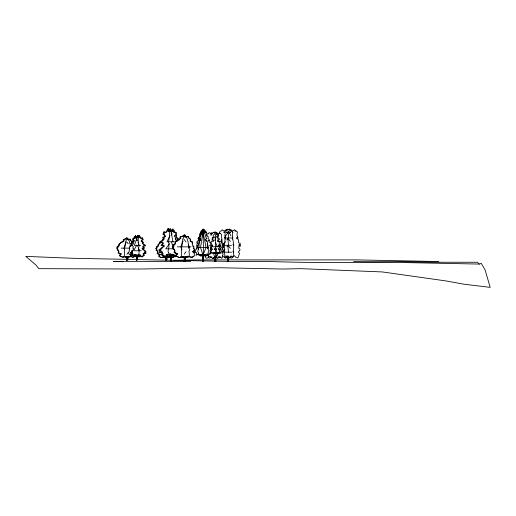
<?xml version="1.0" encoding="UTF-8"?>
<svg xmlns="http://www.w3.org/2000/svg" width="516" height="516" viewBox="0 0 516 516"><rect width="100%" height="100%" fill="white"/><g stroke="black" fill="none" stroke-linecap="round" stroke-linejoin="round"><path stroke-width="0.77" d="M126.833 257.497L126.794 259.632C127.974 256.994 124.601 255.865 123.459 257.103C121.802 257.265 121.196 256.349 119.435 255.884C118.77 254.827 122.311 254.085 120.68 253.679C119.46 254.82 119.564 252.105 118.041 252.814C119.241 251.524 117.951 250.137 117.106 249.77C118.674 249.486 115.12 247.158 117.338 247.699L117.854 247.403L117.138 246.267L117.958 246.261C119.667 245.977 118.061 244.765 119.357 243.617L120.099 243.223C120.763 241.301 122.705 242.875 123.93 240.914L124.072 240.295L123.001 240.159L123.608 239.321L125.562 239.114L126.717 237.986M184.238 257.8L184.16 260.844C185.966 257.355 181.793 255.968 180.503 257.336L179.368 257.561L178.594 257.071C172.144 255.975 179.832 253.853 177.04 253.33C175.685 254.698 175.898 251.911 174.46 252.318C175.782 250.828 174.389 249.202 173.415 248.757C175.169 248.422 171.189 245.751 173.673 246.332L174.247 245.99L173.453 244.661L175.24 244.332C175.382 243.597 175.021 242.591 175.924 241.559L176.917 241.03L177.265 239.495L179.117 239.921L179.658 238.785L180.652 238.398L180.826 237.67L179.755 237.508L180.458 236.534C182.348 237.657 184.218 233.4 184.973 235.928L186.205 237.115M202.562 253.582C202.653 255.678 202.569 253.15 202.653 254.349M202.665 254.349L203.02 260.496M203.014 257.497L203.02 260.154M136.824 259.961C136.998 257.329 136.714 251.473 137.482 256.839C137.624 251.647 138.301 259.806 138.359 255.743C139.372 253.111 139.146 251.711 138.591 248.106C139.636 245.893 137.72 241.785 138.34 238.476C138.314 238.173 137.514 237.179 137.314 235.367C137.92 240.224 136.192 234.09 136.443 237.683M202.872 230.484L202.769 234.677M134.805 238.676L133.528 238.102L132.78 238.527C132.399 239.669 133.218 241.972 134.515 240.585M183.354 256.787C184.651 257.097 184.915 258.897 184.496 260.844M228.066 261.541L228.033 256.671L227.079 258.219L226.105 255.659L225.595 257.445L224.924 257.716L224.505 251.105C224.866 243.462 223.731 246.713 224.828 242.359C225.666 236.476 223.415 228.44 228.743 229.497M127.136 259.155C127.994 252.743 123.659 260.748 124.414 253.259C124.833 251.963 124.201 248.648 124.936 246.687C125.324 243.694 125.207 242.688 126.136 240.591C126.639 239.482 127.31 236.625 128.678 239.766M166.191 259.658C166.849 254.362 164.875 258.471 163.766 256.904M171.177 260.199L171.067 255.336M184.593 259.735C185.167 255.143 183.67 256.62 182.038 257.078C180.406 254.356 182.425 252.092 181.335 250.447C181.439 248.112 181.974 246.074 182.129 244.126L182.264 241.262L182.69 241.669L182.78 238.953L183.09 239.095L183.644 236.264L184.309 237.115L184.986 234.954L186.399 237.05M136.985 259.961L137.391 255.078M163.082 256.916L164.604 257.6L164.914 256.981M215.172 261.541L215.108 257.116L213.792 257.574L213.469 258.535L212.985 258.303M228.336 260.593L228.33 257.839M202.969 261.199L202.975 260.761M227.924 259.619L227.775 255.575M171.486 235.051L171.57 234.541M227.853 261.541L227.769 256.671M228.362 237.966L228.517 231.258L229.639 233.271M216.43 252.879L217.442 253.034L217.81 253.627C216.804 254.846 218.197 256.078 215.772 256.633L215.856 261.541L215.075 261.541L214.985 257.116L213.121 257.574C212.373 260.199 211.921 256.568 210.689 257.291L210.257 257.065C209.141 254.614 208.361 258.374 206.71 258.264L205.936 258.065L204.8 255.194M130.445 246.635L130.587 245.887L131.251 245.887M213.959 252.55C212.856 253.304 212.302 253.285 211.341 252.137C209.548 251.744 213.153 250.163 210.902 249.886L210.47 248.854M136.863 260.148L136.972 255.736M133.579 238.031L134.96 238.457M169.719 254.169L170.706 254.427L171.048 260.457M136.998 238.779L136.547 238.94L136.476 238.024M170.822 256.736L171.009 260.457M227.717 257.839L227.704 261.541L228.627 261.541L228.569 256.71M202.82 232.323L202.891 232.832L202.82 232.31M171.525 260.457C171.37 259.051 171.576 251.673 172.841 254.981C172.415 255.672 171.893 256.549 173.305 256.8C173.473 250.241 175.13 260.741 175.711 255.33M228.614 256.671L228.524 261.541M227.956 261.541L227.949 260.593M132.38 252.227C130.961 251.918 132.502 250.634 132.309 252.479C131.348 254.046 134.108 252.866 132.767 255.51C134.27 255.485 132.651 256.968 134.128 256.878L135.379 255.736M184.98 258.329C185.386 256.929 186.07 255.917 187.302 256.665L187.669 257.381L188.482 257.078C190.61 254.304 187.992 251.86 189.417 250.447C189.308 248.19 188.572 245.977 188.359 244.126C188.082 240.998 187.624 240.656 186.902 238.044C186.224 237.347 186.644 235.515 185.56 237.121C184.954 236.941 184.844 233.871 184.16 235.586M163.83 257.155C163.714 258.548 165.378 256.484 165.894 257.774M219.926 233.574C218.578 231.278 221.203 230.658 221.867 230.929C221.57 227.524 224.673 233.026 225.028 230.336L226.137 229.685C227.446 233.567 226.963 227.208 228.698 229.91M136.985 259.651L137.114 256.807M206.993 236.115C205.51 234.464 208.142 233.258 208.458 233.883C209.135 230.368 211.308 235.625 212.192 233.174C213.817 231.755 216.017 232.084 217.668 233.174C217.875 235.554 220.242 230.678 219.945 233.709C220.564 233.477 220.5 233.671 221.364 234.225C221.39 236.702 222.215 241.262 222.428 244.41L223.151 244.913M176.575 255.033L176.182 253.072M215.082 261.541C216.965 257.929 211.618 254.065 214.998 252.576M202.885 229.865L202.969 229.085L203.523 251.292L203.014 257.174M127.078 259.632L127.039 257.065L126.11 256.82M166.139 260.135L166.1 257.568L165.133 257.284M225.221 235.277L225.228 236.225M171.57 233.355L171.286 229.942L170.486 231.368L170.654 228.685L170.364 230.633L168.635 231.471L168.377 230.775L169.293 229.878L169.242 229.136L169.029 228.685L168.01 228.665C166.455 229.304 168.79 231.432 166.32 230.949L165.888 232.265L164.63 232.593C163.914 231.22 162.727 232.026 163.753 233.116L162.83 234.129L164.649 235.412L164.868 236.65L162.508 237.425L163.404 239.095L161.553 240.933L159.876 241.559L159.947 243.662L158.412 244.12C157.116 245.261 158.722 246.474 157.012 246.758L156.2 246.771L156.909 247.906L156.393 248.196C154.142 247.764 157.941 250.066 156.038 250.466C157.535 250.492 158.006 252.214 157.103 253.317C157.715 254.704 161.598 253.737 159.315 255.117C157.032 256.839 161.469 257.548 162.521 257.6C163.527 256.071 166.049 257.432 166.636 255.297L166.694 254.659L167.326 254.485L167.797 255.091L167.436 256.697L169.487 256.51L169.629 255.678L168.822 255.252L169.042 254.136M178.542 240.101C179.181 238.011 176.111 238.269 176.478 235.947L174.64 235.941M171.873 230.923L172.086 230.175L172.08 231.22M171.68 255.168L171.441 260.199M162.082 242.223L161.127 242.804L160.166 242.449M163.501 255.175L163.578 256.233M138.552 235.741C140.604 240.559 135.508 233.316 136.469 238.695M202.53 234.193L202.994 231.832L206.084 247.57L202.994 255.052L202.433 253.691M215.804 252.576C219.184 254.065 213.837 257.929 215.72 261.541M198.466 254.078L198.041 254.53L197.912 254.13M196.731 248.983L196.873 248.544M167.468 256.549C167.061 257.832 165.92 257.903 166.565 260.135M205.181 255.214C204.916 257.49 204.517 254.904 203.833 254.891C204.42 254.898 205.542 255.743 206.09 256.213C205.768 253.84 208.593 256.645 208.051 254.717C207.516 252.995 208.29 252.582 208.677 251.711C209.593 250.195 205.994 246.422 207.903 245.345C206.361 244.249 208.258 242.552 207.38 241.74C207.103 240.256 205.175 240.817 205.852 239.495L206.103 238.721L206.845 238.547L205.581 236.522C205.291 234.941 203.304 226.866 201.582 230.484C199.718 232.464 200.202 235.677 198.866 237.902M134.805 238.54L134.953 238.153M137.74 237.631L137.837 236.534L137.527 237.102M126.639 260.509L126.768 260.103M130.987 253.524L132.328 253.253M210.663 256.749C210.16 258.948 207.735 258.303 208.38 256.007M199.06 238.721L197.912 240.456L199.176 240.72M171.041 230.755C171.306 228.601 173.976 233.503 172.589 230.007C173.047 226.679 172.95 230.916 173.957 230.949C174.402 234.638 175.588 229.839 175.685 233.684L175.763 234.129C175.246 234.948 173.911 236.412 175.214 237.16L176.001 237.702L175.466 239.095L176.42 240.933L177.091 241.262M162.675 240.263L162.837 239.824M198.821 249.441L197.435 247.57L200.614 238.579M201.937 234.832L202.994 231.832L200.524 247.57L202.994 255.052M126.194 242.114L123.982 248.138L124.537 249.641M183.019 241.082L180.903 246.848L181.961 249.725M162.495 240.263L162.888 239.805M205.445 233.019L205.084 231.858M212.947 237.399L211.895 240.114L215.578 240.114L214.92 237.063M212.882 238.224C211.799 239.469 212.276 236.644 212.863 238.102M139.894 254.652C139.707 255.62 139.817 257.948 138.004 256.259M126.768 238.508L127.129 237.973L128.426 239.785M163.804 257.136L164.307 255.343L162.301 255.033L163.069 253.208L162.482 252.814L162.559 251.989L161.901 251.956C158.58 254.117 162.83 249.815 160.489 250.66L160.037 250.086C162.089 248.622 162.23 247.564 164.443 246.184L164.12 245.371L161.173 245.59L161.179 244.977L162.675 243.694L162.65 243.094L161.398 242.468L159.928 242.352L159.638 243.662L158.786 244.12C157.548 245.242 159.083 246.461 157.451 246.758L156.651 247.061C158.373 248.467 154.639 247.944 157.051 249.66C155.993 250.795 159.251 251.408 157.535 253.317C158.122 254.71 161.824 253.737 159.644 255.117C157.464 256.82 161.676 257.555 162.701 257.6L163.52 256.82M138.707 235.457L139.301 235.38C140.494 235.87 138.707 237.495 140.591 237.121L140.926 238.128L141.887 238.379C143.351 236.831 142.132 238.876 143.151 239.211L143.261 239.547C141.145 240.54 141.513 242.043 143.609 242.281C141.661 243.242 144.312 244.842 145.512 245.223L145.454 245.803L143.693 246.209L143.377 246.848C144.254 247.093 145.177 248.983 143.616 248.106L142.913 248.131L142.635 248.757C143.803 249.809 146.434 251.079 146.002 252.169C144.228 251.615 147.505 254.788 144.803 253.156L144.235 253.182L144.306 253.814L143.803 254.111L144.461 255.51C141.861 255.291 144.286 257.155 141.945 256.775M192.126 243.255L192.184 242.41L191.617 242.075M167.203 254.078L167.074 254.485L167.474 254.472M210.567 248.138C210.941 247.158 214.463 244.732 211.734 245.423C211.083 246.242 212.024 243.578 211.437 243.313C209.219 239.418 214.54 243.384 213.295 240.372C211.773 239.476 212.869 237.915 213.876 237.25C215.565 237.199 210.986 235.27 214.211 234.606L214.598 233.871L214.334 232.787L214.991 232.413L216.307 232.555L216.591 234.606C217.81 234.083 218.926 235.49 218.397 236.586C213.618 236.064 220.461 238.598 217.513 240.372C216.275 243.513 222.035 239.121 219.126 243.733C219.345 245.023 219.668 246.326 218.236 245.01C217.178 246.867 222.293 247.57 219.906 249.886C217.623 250.183 221.467 251.911 219.274 252.201C218.513 253.362 217.868 253.24 216.843 252.55M134.689 255.988L134.379 256.555M193.197 256.517L193.429 256.033M171.441 255.356L171.68 260.199C169.899 253.401 173.06 256.529 174.118 254.13M125.852 256.478L125.053 257.084L124.524 256.317L123.64 257.103C122.621 257.052 118.409 256.323 120.589 254.614C122.931 253.008 118.732 254.588 118.428 252.866C120.241 250.931 116.939 250.299 117.996 249.164C115.526 247.383 119.344 247.996 117.596 246.564L118.39 246.261C120.028 245.958 118.486 244.745 119.731 243.617L120.434 243.223C121.215 241.501 122.402 242.572 123.769 240.914C123.646 239.927 122.731 239.856 124.395 239.366L126.917 237.973L128.478 239.785M183.09 256.607L182.729 257.336C181.555 258.039 182.187 256.104 180.955 256.536M170.003 235.696L166.965 241.746L174.356 241.746M138.004 256.123L138.681 255.678L138.514 254.827M173.582 231.62L173.802 230.175L172.821 231.323M129.445 256.297L128.929 256.742L127.71 256.684L127.839 258.052M168.506 256.794L168.229 257.697L167.726 257.6C167.145 255.71 165.836 258.2 166.629 259.658M187.566 256.104L187.218 256.755L185.792 256.729M227.446 233.271L228.517 231.258L231.026 235.954M129.548 256.297L127.723 256.684L127.865 259.155M168.609 256.794L166.765 257.187L166.926 259.658L166.784 257.187L168.874 256.916M225.531 236.625L224.789 237.966L231.349 237.966M226.279 235.283L228.517 231.258M169.616 254.646C170.777 252.963 169.416 255.878 170.557 255.091M212.444 244.739L211.154 246.777L221.022 246.777L219.384 245.113M136.295 236.979L136.927 236.354L136.437 238.695M165.797 255.743L166.094 255.297M165.352 256.188L164.868 256.504M169.435 256.278L166.984 256.697L167.39 255.091L166.358 254.491M126.91 254.291L128.245 252.447M184.251 254.162L186.012 251.724M188.656 248.067L189.54 246.848L188.217 245.016M207.632 248.815L208.561 247.57L207.232 243.823M169.487 243.816L165.739 248.802L173.344 248.802L171.557 242.075M184.102 234.974L182.651 236.289L181.406 236.554C179.207 237.354 180.761 237.237 180.845 238.398L179.897 238.785L179.678 239.74L178.665 240.024C176.975 238.45 178.117 241.54 176.362 241.101L175.492 241.559C174.537 242.597 174.924 243.604 174.769 244.332L172.899 244.661L173.731 245.99L173.131 246.332C170.532 245.739 174.685 248.435 172.854 248.757C173.808 249.176 175.356 250.776 173.957 252.318C175.479 251.918 174.956 254.124 176.356 253.64M172.995 231.323L174.085 230.175L173.828 232.548M201.169 254.672L199.86 254.988L199.092 254.162L197.409 254.311L196.028 255.439L196.635 252.711L195.396 252.459L195.448 251.711L194.874 251.292L196.796 248.222L196.635 247.216L197.338 245.835L197.351 245.442L196.48 245.345L197.364 243.875L196.686 242.036L199.595 239.934L198.873 238.721L197.88 238.547L200.285 236.122L199.892 233.78L201.027 233.329L201.246 231.703L201.646 232.058L203.304 229.085L204.226 229.884M225.447 241.636L222.473 245.3L231.555 245.3M226.93 239.811L227.924 238.592L230.407 241.385M224.95 249.17L222.473 252.214L231.555 252.214M226.93 246.732L227.924 245.506L230.407 248.306M214.101 232.51L214.585 232L215.153 232.561C216.868 230.678 217.746 236.205 216.965 236.67C217.068 237.405 221.487 238.972 218.384 240.372L218.397 241.83M183.464 236.309L182.806 236.534M213.405 232.826L213.934 232.581M222.454 244.739L223.447 243.623M222.951 251.099L224.441 249.422M190.546 239.805L190.023 240.127M171.583 257.652L173.247 257.187L174.06 256.233M130.09 243.32L130.361 245.81L131.761 245.39A0.871 0.839 -90 0 0 131.619 244.687C130.329 242.759 132.954 242.43 133.212 240.856M186.36 237.121L187.998 236.251L188.592 236.799C188.037 238.798 191.817 238.721 190.275 240.127C190.914 243.468 191.778 239.676 192.545 242.41L192.513 244.126C191.933 245.139 193.39 245.906 193.984 246.629C192.855 248.351 195.822 249.757 194.48 250.712L192.952 251.415L193.171 252.027L193.913 251.924C196.19 251.782 193.5 253.098 194.248 254.091L194.596 255.381C193.068 258.194 190.656 256.813 188.572 256.697M128.71 239.824L130.051 239.076L130.554 239.547C130.077 241.262 133.309 241.191 131.993 242.391L132.251 243.455M171.028 233.116L171.37 232.729L171.041 231.174M220.068 248.673C221.138 247.712 220.706 250.157 219.893 249.512M134.463 255.214L134.863 254.82C135.792 254.64 134.386 255.981 135.476 255.639M174.743 255.93L173.582 257.187L171.525 257.6M133.244 240.94L133.134 241.269M130.161 243.249C129.026 243.907 130.058 240.804 128.8 240.372C128.716 238.534 127.942 240.469 126.813 237.986M130.238 246.022L130.251 246.429M134.199 255.214L134.644 254.82C135.805 256.284 137.811 255.252 136.54 260.148L137.088 260.148M221.009 257.265L219.074 257.877L218.532 256.645M194.429 252.543L193.79 252.982M175.995 235.838L176.517 235.283L176.556 232.787L175.911 232.252L174.189 232.619M193.068 256.697C191.333 258.226 190.288 256.381 188.74 256.71L188.534 256.458M185.412 256.742L185.444 259.735L185.283 256.852L187.127 256.762M197.267 242.63L197.357 243.533M214.353 248.828C213.45 249.918 216.269 249.28 214.34 248.835M138.823 237.521C138.243 234.458 138.862 236.051 140.197 237.121L140.494 238.128L141.352 238.379C142.68 236.838 141.565 238.863 142.487 239.211L141.345 240.527L141.191 241.475L142.803 242.069L142.197 243.346L144.648 245.597L142.977 246.209L142.693 246.848C143.448 247.087 144.338 248.97 142.906 248.106L142.274 248.131L142.029 248.757C143.093 249.821 145.415 251.073 145.048 252.169C143.28 251.531 146.492 254.801 143.97 253.156L143.461 253.182L143.074 254.111L143.661 255.51C141.629 255.304 142.835 258.71 140.352 255.71L139.604 254.859M173.653 255.162L171.583 255.31M219.048 241.946C219.494 240.359 222.557 241.669 221.448 242.92C219.758 243.294 222.151 247.003 219.719 244.977L219.41 245.01C218.145 246.396 220.88 246.629 221.654 247.222L222.454 249.222L221.77 249.886C218.61 250.06 223.918 252.014 220.88 252.201L220.248 253.046L219.068 252.73L218.965 253.24L217.442 252.55M128.813 239.643L130.058 239.095L130.374 240.372L131.219 241.243M134.192 256.691L132.38 257.136L130.258 256.2M191.707 241.752C192.242 240.282 190.236 242.714 190.127 240.959M171.951 230.755C169.583 228.994 168.732 233.348 169.583 235.657C169.125 237.489 169.184 238.805 168.726 240.933C167.3 242.185 170.112 243.359 168.622 244.977C169.977 246.403 167.184 250.544 168.345 252.472C169.119 250.583 168.79 262.089 170.048 254.027M162.301 240.411L162.243 240.875M194.306 249.731L194.39 249.363M479.454 264.082L481.209 263.341L485.079 269.913L490.2 287.373L463.794 284.174L445.708 280.891L382.401 271.945L301.015 268.662L282.936 269.03L219.629 267.746L138.236 269.03L38.771 268.662L35.752 264.831L25.8 256.387L72.105 258.258L234.883 261.541L269.978 261.541A2018.786 2017.824 -89.6 0 0 397.668 261.541L432.763 262.251L477.255 262.251L479.454 264.082L353.57 261.541M132.367 251.402L132.406 251.989M192.726 251.311L193.59 251.021M197.344 245.906L196.989 246.925M201.582 254.607C202.369 254.44 201.788 256.31 201.117 255.194C201.111 256.82 200.698 256.42 200.363 255.097C198.95 256.046 199.189 254.549 198.692 254.065M176.659 253.33L177.381 253.253C175.795 255.749 174.163 255.704 178.291 257.071L179.104 257.561L180.29 257.336C181.613 255.555 182.135 257.839 184.089 257.297L184.212 257.536M226.84 256.755L225.944 257.174C225.202 260.019 224.808 256.13 223.551 256.865L222.254 255.659M168.551 231.471L170.931 229.942M174.215 232.49L175.724 232.426M204.536 230.994L204.968 231.478M176.162 254.446L177.123 254.556M170.635 254.427L169.532 254.169M227.775 229.523C228.665 229.11 229.691 229.31 229.891 231.071C230.794 230.568 231.452 228.73 231.574 231.252C231.62 229.62 232.335 231.994 232.664 232.058C231.755 234.283 233.168 236.683 232.71 238.985C234.47 247.609 233.142 242.41 233.484 251.105L233.232 251.395C233.2 253.221 233.929 254.569 233.051 256.645C232.619 260.638 231.123 253.504 230.729 256.62L230.517 256.865C229.73 256.407 229.717 259.812 229.31 257.174L228.388 256.671L228.343 261.541M185.921 256.755L185.031 256.852L185.102 259.735M132.354 252.498L131.767 251.731L133.709 248.757L133.567 248.131L132.735 248.299L133.315 246.396L132.199 245.597L133.612 243.346L133.263 242.069L134.192 241.475L133.386 239.547C133.489 236.954 134.263 239.192 134.766 237.121L135.302 236.883L135.579 235.348L135.56 237.521L137.114 236.354L138.894 237.521M184.212 234.974L184.98 235.928C185.895 238.747 187.553 235.406 188.417 236.799C188.282 238.328 189.843 238.844 190.52 239.372M215.83 249.492L216.617 249.486M132.805 255.143C132.29 254.472 130.896 255.601 131.316 254.652M193.745 250.924L194.28 250.37M129.748 256.471C128.923 256.091 129.503 257.736 128.671 257.103C128.02 254.769 129.548 257.71 130.458 256.878L131.135 254.678M122.937 261.348L113.268 261.541L190.785 261.541M173.705 260.322L194.661 259.903L357.44 259.903L438.832 261.541M164.327 256.723L162.843 256.775L163.495 255.343L161.256 255.033L161.231 254.394L162.069 253.562C161.366 253.079 162.095 251.795 160.811 251.956C160.489 252.472 158.793 253.021 159.07 252.001L160.302 250.544L159.238 250.66L158.734 250.086C161.005 248.622 161.192 247.564 163.649 246.184L163.288 245.371L162.218 245.487L163.553 243.094L161.005 242.049L161.063 241.559L162.566 240.933L164.223 239.095L164.256 238.534L163.359 237.915L163.611 237.237C166.623 237.637 165.404 234.87 163.707 234.129L164.533 233.116L164.327 231.71L165.326 232.593L166.068 232.587L166.842 230.949C169.184 231.581 166.72 228.362 168.79 228.769M233.374 245.3L233.89 245.3L232.897 244.178M140.662 245.364L134.373 245.364L136.753 238.695L137.527 240.92M130.355 245.797C129.226 246.319 128.91 248.622 129.722 249.77L129.084 250.686C129.239 251.615 128.903 252.079 128.787 253.027L128.742 253.588L129.813 254.704A0.929 0.897 -90 0 1 130.683 254.652L130.451 255.091L131.503 254.775L133.65 255.214M177.323 246.848L190.991 246.848M197.435 247.57L208.561 247.57M121.183 248.138L129.89 248.138M131.432 250.75L132.922 250.75M141.21 250.75L133.663 250.75L136.714 245.048L137.456 246.474M233.374 252.214L233.89 252.214L232.897 251.099M209.735 253.066L221.022 253.066L219.926 251.956M126.607 260.509L127.884 260.509M170.912 261.109L171.628 261.109M183.973 261.322L185.463 261.322M135.972 255.717L136.682 256.136L136.566 260.148M140.565 255.097C138.785 254.833 141.191 257.503 139.249 256.723M138.901 256.665L138.153 256.259M216.901 248.835L216.01 249.492M136.521 255.717L136.695 260.148M169.596 257.052L171.002 257.033M192.778 252.027L194.403 251.969M131.354 241.514L132.199 241.752M227.827 229.626L229.388 229.046L231.529 230.336C231.929 233.045 235.173 227.504 234.896 230.929L235.328 231.252L235.431 230.51L235.896 230.51L236.276 231.549C238.831 230.981 235.902 234.561 237.45 236.251L237.966 237.418L237.741 239.089L238.727 240.166L238.366 242.359L239.385 243.275L240.121 243.152L240.404 245.616L240.005 246.435L239.379 244.642C238.96 242.92 239.011 247.454 238.656 248.319L239.592 248.622L239.934 249.46L239.927 250.254L239.263 250.473L239.353 251.105L238.824 251.395C237.05 252.866 240.966 252.988 239.243 254.233L237.87 257.877L236.038 257.445L234.49 255.659L233.555 256.62L232.606 256.691M232.368 232.477L233.071 232.271L232.529 231.832M192.7 246.151L193.552 246.429M171.544 232.987L171.531 232.019L171.525 232.987M141.707 256.626L140.765 255.71M210.341 233.251C210.67 235.051 211.218 230.923 212.431 233.851M168.326 231.471C167.139 230.607 169.732 230.22 169.003 229.136M176.298 237.231L176.569 237.644M132.322 252.911C131.29 252.027 130.877 253.904 131.29 252.518M171.099 229.942L171.893 230.755M163.585 256.82C164.198 258.039 167.319 257.013 165.875 260.135L165.868 258M230.097 256.891L231.033 258.239L231.749 257.981M124.027 256.42C125.02 257.103 125.369 256.897 126.807 257.271M136.501 237.876L136.759 238.611L136.347 237.296M132.302 242.946L131.767 243.217M193.7 248.764L194.029 249.054M176.736 238.36L177.962 238.702M171.106 257.368L169.461 256.704M228.91 239.811L227.924 238.592L228.44 245.3M228.91 246.732L227.924 245.506L228.44 252.214M205.394 255.156L206.174 255.562L206.316 255.11M184.251 239.527L186.012 241.965M126.91 241.978L128.245 243.823M202.53 254.962C202.724 269.32 203.697 255.626 201.788 254.672L200.924 254.988L200.737 254.491C198.292 253.504 198.318 257.278 198.512 252.588C196.628 251.744 198.931 249.357 198.763 247.628C199.453 245.519 198.77 245.313 199.118 243.191C197.899 241.327 201.111 240.753 200.485 239.495L200.273 238.721L199.615 238.547L200.73 236.522C201.143 234.651 202.517 226.698 204.871 230.484C206.297 231.678 207.168 232.722 206.561 234.677L207.329 236.122L208.283 236.618L208.148 238.56L209.748 240.456L208.071 240.72L208.909 241.075L209.728 242.468L210.67 242.662L210.225 245.074L209.644 245.526L210.941 246.087L210.734 247.312L211.115 247.783A0.897 0.89 0 0 0 211.063 248.512L211.315 248.983L210.586 249.06L210.709 249.802L210.051 250.57L210.573 253.956L209.728 253.582L209.367 254.517L208.69 253.775L208.58 254.659L208.129 254.349L208.245 255.439L207.206 254.311L205.936 254.162L205.355 254.988L204.375 254.672C202.878 255.304 203.227 258.555 203.31 261.199M172.196 234.258L171.351 233.006L172.899 241.746M175.163 238.624L176.859 241.12M130.4 256.2L132.78 257.149L134.07 256.775L134.979 255.091L135.347 256.839L135.998 256.458L135.876 254.511L136.469 255.046L136.624 259.961M135.444 255.13L135.127 254.652M135.656 237.702L134.67 236.534L134.953 237.824M135.05 237.631L134.882 236.534L135.766 237.702M138.204 247.899L139.688 250.75M193.216 247.874L193.429 248.357M133.283 240.591L133.192 239.134M186.115 256.607L186.805 257.561L187.063 256.729M205.645 239.327L206.439 241.578M215.733 242.707L217.152 246.777M215.733 249.002L217.152 253.066M138.043 242.404L139.075 245.364M211.592 256.549L211.766 257.065M167.803 256.704L168.822 257.639L169.519 257.381L170.235 255.93L170.009 254.491L170.183 256.697L170.796 256.51L170.757 253.73L171.157 254.427L171.26 260.457M170.338 230.923L169.938 230.175L170.061 231.62M203.272 261.199L203.201 255.594M136.65 240.179L136.534 239.54L136.495 240.243M136.243 237.631L136.198 236.534L136.463 237.702M202.04 254.878L201.724 255.923L202.782 256.052L202.575 261.199L203.414 261.199L203.31 255.594M223.48 244.823C223.931 253.646 222.357 240.217 222.854 247.757C221.609 249.338 224.479 250.828 222.609 252.318C221.37 253.537 224.06 253.833 222.886 254.898L222.422 256.007C222.377 261.96 219.7 254.188 219.042 257.065L218.732 257.291C217.758 256.716 217.559 260.083 217.01 257.574L215.701 257.116L215.636 261.541M130.129 254.136L130.529 254.704A0.929 0.806 -90 0 1 130.812 254.575M131.78 243.662L131.832 244.113M184.986 259.851L185.05 260.844M127.51 259.632C127.981 256.452 128.252 254.885 127.575 259.155M228.304 256.142L228.324 257.271M202.969 260.277L203.027 261.199M215.404 232L215.404 261.541M221.422 239.366L221.248 240.978L221.809 239.663L221.422 239.366M232.4 237.154L232.277 238.921L232.4 237.154M237.076 237.154C236.025 238.56 236.883 239.746 237.65 237.476L237.386 236.921L237.076 237.154M203.098 231.807L203.098 231.807M230.504 232.181C230.11 233.284 229.897 231.136 230.504 232.181M226.892 232.084L226.647 232.542L226.892 232.084M218.713 234.851C218.107 235.883 217.881 233.871 218.713 234.851M212.263 249.293C211.347 250.35 211.754 246.938 212.263 249.293M225.079 237.154L225.337 238.921L225.079 237.154M224.492 232.084C223.621 233.477 223.364 231.22 224.492 232.084M211.65 234.761L210.721 234.935L211.65 234.761M215.714 249.312C217.081 250.254 216.668 247.938 215.714 249.312M130.451 252.808C131.516 254.027 132.522 252.376 130.451 252.808M218.707 248.764C218.371 251.124 219.816 247.493 218.707 248.764M205.51 232.452L206.097 232.606L205.51 232.452M204.407 232.587L204.671 232.832L204.407 232.587M201.111 232.49L200.718 232.768L201.111 232.49"/></g></svg>
